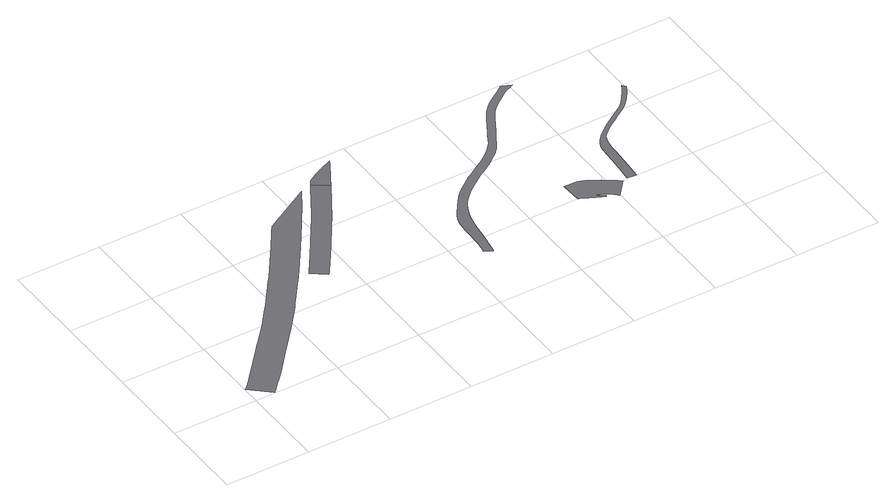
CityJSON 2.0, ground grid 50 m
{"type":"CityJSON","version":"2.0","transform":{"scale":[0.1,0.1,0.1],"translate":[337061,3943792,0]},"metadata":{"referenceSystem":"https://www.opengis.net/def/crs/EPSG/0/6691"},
"CityObjects":{
"road1":{"type":"Road","attributes":{"function":"1","RoadStructureAttribute.sectionType":"1"},"geometry":[{"type":"MultiSurface","lod":"1","boundaries":[[[0,1,2,3,4,5,6,7,8,9,10,11,12,13,14,15,16,17,18,19,20,21,22,23,24,25,26,27,28,29,30,31,32,33,34,35,36,37,38,39,40]]]}]},
"road2":{"type":"Road","attributes":{"function":"1"},"geometry":[{"type":"MultiSurface","lod":"1","boundaries":[[[41,42,43,44,45,46,47,48,49,50,51,52,53,54,55,56,57,58,59,60,61,62,63,64]]]}]},
"road3":{"type":"Road","attributes":{"function":"1","RoadStructureAttribute.sectionType":"1"},"geometry":[{"type":"MultiSurface","lod":"1","boundaries":[[[52,65,66,67,68,69,70,53]]]}]},
"road4":{"type":"Road","attributes":{"RoadStructureAttribute.sectionType":"1"},"geometry":[{"type":"MultiSurface","lod":"1","boundaries":[[[71,72,73,74,75,76,77,78,79,80,81,82,83,84,85,86,87,88,89,90,91,92,93,94,95,96,97,98,99,100,101,102,103,104,105,106,107,108,109,110,111,112,113,114,115,116,117,118,119,120,121,122,123,124,125,126,127,128,129,130,131,132,133,134,135,136,137,138,139,140,141,142,143,144,145,146,147,148,149,150,151,152,153,154,155,156,157,158,159,160,161,162,163,164,165,166]]]}]},
"road5":{"type":"Road","attributes":{"function":"2","RoadStructureAttribute.sectionType":"1"},"geometry":[{"type":"MultiSurface","lod":"1","boundaries":[[[167,168,169,170,171,172,173,174,175,176,177,178,179,180,181,182,183,184,185,186,187,188,189,190,191]]]}]},
"road6":{"type":"Road","attributes":{"RoadStructureAttribute.sectionType":"1"},"geometry":[{"type":"MultiSurface","lod":"1","boundaries":[[[192,193,194,195,196,197,198,199,200,201,202,203,204,205,206,207,208,209,210,211,212,213,214,215,216,217,218,219,220,221,222,223,224,225,226,227,228,229,230,231,232,233,234,235,236,237,238,239,240,241]]]}]}
},
"vertices":[
[117,4,0],[121,9,0],[137,25,0],[170,60,0],[180,70,0],[184,75,0],[235,128,0],[344,255,0],[474,404,0],[583,539,0],[597,557,0],[618,586,0],[701,696,0],[712,711,0],[766,783,0],[765,785,0],[874,939,0],[983,1098,0],[990,1109,0],[998,1122,0],[1058,1213,0],[1127,1324,0],[843,1165,0],[818,1128,0],[809,1115,0],[749,1026,0],[605,822,0],[579,788,0],[485,664,0],[463,633,0],[442,608,0],[357,503,0],[259,393,0],[253,386,0],[218,344,0],[90,200,0],[70,177,0],[66,173,0],[38,142,0],[25,129,0],[4,107,0],
[882,676,0],[888,685,0],[940,759,0],[967,797,0],[1023,880,0],[1089,978,0],[1157,1080,0],[1172,1104,0],[1178,1115,0],[1219,1179,0],[1272,1268,0],[1281,1284,0],[1192,1338,0],[1183,1324,0],[1129,1234,0],[1068,1137,0],[1057,1119,0],[1049,1108,0],[1002,1036,0],[937,939,0],[881,857,0],[803,747,0],[794,734,0],[877,670,0],
[1310,1332,0],[1369,1431,0],[1384,1458,0],[1321,1430,0],[1259,1399,0],[1212,1372,0],
[1697,376,0],[1698,376,0],[1701,386,0],[1712,452,0],[1713,458,0],[1726,537,0],[1727,545,0],[1734,599,0],[1742,645,0],[1752,683,0],[1767,724,0],[1785,758,0],[1803,786,0],[1824,812,0],[1848,836,0],[1868,855,0],[1901,879,0],[1947,914,0],[1988,942,0],[2010,954,0],[2019,959,0],[2057,983,0],[2074,995,0],[2083,1002,0],[2107,1021,0],[2130,1038,0],[2145,1053,0],[2165,1076,0],[2166,1078,0],[2166,1079,0],[2185,1108,0],[2205,1143,0],[2211,1152,0],[2238,1196,0],[2265,1242,0],[2294,1292,0],[2320,1331,0],[2343,1357,0],[2371,1382,0],[2416,1416,0],[2453,1442,0],[2474,1454,0],[2494,1460,0],[2510,1468,0],[2518,1473,0],[2474,1491,0],[2466,1494,0],[2458,1497,0],[2444,1485,0],[2430,1476,0],[2392,1450,0],[2348,1418,0],[2344,1415,0],[2313,1388,0],[2285,1357,0],[2257,1314,0],[2228,1264,0],[2199,1216,0],[2182,1187,0],[2170,1166,0],[2150,1131,0],[2146,1125,0],[2130,1106,0],[2110,1087,0],[2104,1081,0],[2101,1078,0],[2097,1075,0],[2077,1058,0],[2054,1041,0],[2048,1037,0],[2029,1025,0],[1993,1003,0],[1962,985,0],[1931,965,0],[1917,956,0],[1870,920,0],[1861,914,0],[1835,894,0],[1812,872,0],[1786,846,0],[1761,816,0],[1745,793,0],[1733,776,0],[1714,750,0],[1697,724,0],[1686,701,0],[1674,662,0],[1669,622,0],[1668,602,0],[1667,549,0],[1664,496,0],[1663,466,0],[1662,459,0],[1660,435,0],[1655,411,0],[1650,400,0],
[2319,496,0],[2326,491,0],[2349,477,0],[2382,460,0],[2409,446,0],[2432,436,0],[2437,445,0],[2385,476,0],[2373,483,0],[2373,484,0],[2374,485,0],[2375,485,0],[2415,468,0],[2446,451,0],[2477,430,0],[2497,408,0],[2573,501,0],[2551,518,0],[2484,567,0],[2409,608,0],[2374,621,0],[2349,624,0],[2317,625,0],[2291,624,0],[2298,501,0],
[2657,504,0],[2664,596,0],[2671,717,0],[2673,757,0],[2676,780,0],[2681,812,0],[2686,831,0],[2694,850,0],[2695,853,0],[2715,874,0],[2735,891,0],[2761,911,0],[2772,919,0],[2812,946,0],[2830,958,0],[2846,968,0],[2868,982,0],[2876,987,0],[2905,1007,0],[2932,1034,0],[2955,1062,0],[2982,1100,0],[3002,1135,0],[3007,1146,0],[2998,1155,0],[2988,1164,0],[2980,1146,0],[2961,1114,0],[2935,1078,0],[2914,1051,0],[2888,1026,0],[2862,1008,0],[2832,989,0],[2817,979,0],[2812,976,0],[2799,967,0],[2746,932,0],[2745,931,0],[2719,910,0],[2697,892,0],[2676,871,0],[2663,856,0],[2658,851,0],[2641,827,0],[2634,809,0],[2627,788,0],[2623,773,0],[2620,723,0],[2612,599,0],[2604,508,0]
]}
